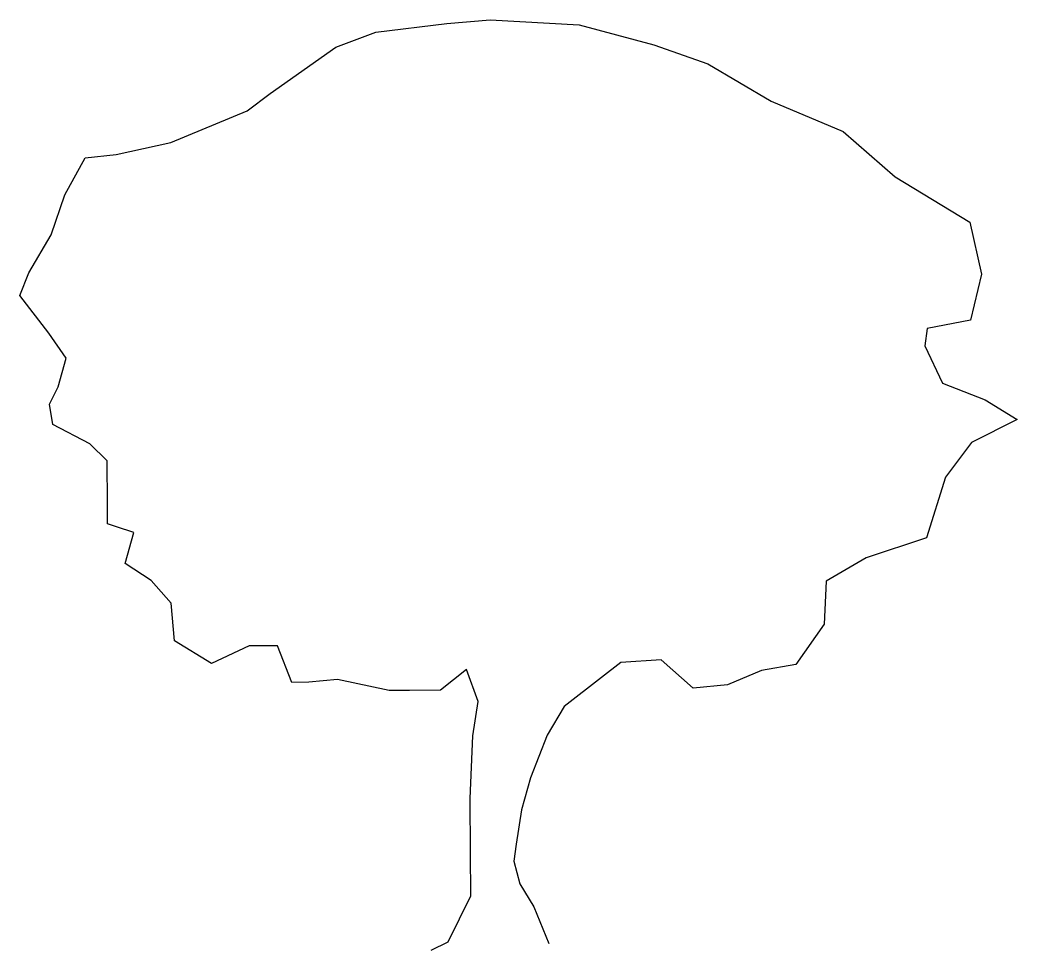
# Model space of a CAD drawing. Extents: x 420.5 to 454.7, y 272.3 to 304.3.
import ezdxf

# ---------------------------------------------------------------- set-up
doc = ezdxf.new("R2010")
doc.units = 0
doc.header["$LTSCALE"] = 12
doc.header["$MEASUREMENT"] = 0
doc.layers.get('0').update_dxf_attribs({"linetype": 'CONTINUOUS'})

# ---------------------------------------------------------------- blocks, each defined once
blk = doc.blocks.new('TREE19E')
for p, q in [((-0.02183, 0.15544), (-0.00962, 0.15694)), ((-0.00962, 0.15694), (-0.00219, 0.15756)), ((-0.00219, 0.15756), (0.01312, 0.15669)), ((0.01312, 0.15669), (0.02593, 0.15328)), ((-0.02868, 0.15286), (-0.02183, 0.15544)), ((-0.03999, 0.1449), (-0.02868, 0.15286)), ((0.02593, 0.15328), (0.03522, 0.14999)), ((0.03522, 0.14999), (0.04608, 0.14361)), ((-0.0439, 0.14193), (-0.03999, 0.1449)), ((0.04608, 0.14361), (0.05847, 0.13838)), ((-0.05706, 0.13649), (-0.0439, 0.14193)), ((0.05847, 0.13838), (0.06738, 0.13058)), ((-0.06645, 0.13445), (-0.05706, 0.13649)), ((-0.07524, 0.1275), (-0.07178, 0.13385)), ((-0.07178, 0.13385), (-0.06645, 0.13445)), ((0.06738, 0.13058), (0.08022, 0.12282)), ((-0.07757, 0.1206), (-0.07524, 0.1275)), ((0.08022, 0.12282), (0.08225, 0.11385)), ((-0.08145, 0.11411), (-0.07757, 0.1206)), ((-0.08296, 0.11017), (-0.08145, 0.11411)), ((0.08225, 0.11385), (0.08035, 0.10597)), ((-0.078, 0.10375), (-0.08296, 0.11017)), ((0.07292, 0.10451), (0.07252, 0.10156)), ((0.08035, 0.10597), (0.07292, 0.10451)), ((-0.07502, 0.09942), (-0.078, 0.10375)), ((0.07252, 0.10156), (0.07552, 0.09513)), ((-0.07638, 0.0945), (-0.07502, 0.09942)), ((-0.0779, 0.09154), (-0.07638, 0.0945)), ((0.07552, 0.09513), (0.08284, 0.09224)), ((-0.07732, 0.08803), (-0.0779, 0.09154)), ((0.08284, 0.09224), (0.08834, 0.08891)), ((-0.07097, 0.08471), (-0.07732, 0.08803)), ((0.08834, 0.08891), (0.08051, 0.08492)), ((-0.068, 0.08179), (-0.07097, 0.08471)), ((0.08051, 0.08492), (0.07607, 0.07899)), ((-0.06794, 0.07435), (-0.068, 0.08179)), ((0.07607, 0.07899), (0.07278, 0.06857)), ((-0.06792, 0.07098), (-0.06794, 0.07435)), ((-0.06637, 0.07043), (-0.06792, 0.07098)), ((-0.06341, 0.06947), (-0.06637, 0.07043)), ((-0.06491, 0.06412), (-0.06341, 0.06947)), ((0.07278, 0.06857), (0.06242, 0.06512)), ((0.06242, 0.06512), (0.05557, 0.06113)), ((-0.0604, 0.06121), (-0.06491, 0.06412)), ((-0.057, 0.0573), (-0.0604, 0.06121)), ((0.05557, 0.06113), (0.05521, 0.05369)), ((-0.05639, 0.05085), (-0.057, 0.0573)), ((0.05521, 0.05369), (0.05035, 0.04677)), ((-0.05004, 0.04697), (-0.05639, 0.05085)), ((-0.0436, 0.04997), (-0.05004, 0.04697)), ((-0.03869, 0.05001), (-0.0436, 0.04997)), ((-0.03625, 0.04371), (-0.03869, 0.05001)), ((0.0203, 0.0471), (0.01695, 0.04455)), ((0.02718, 0.04757), (0.0203, 0.0471)), ((0.03269, 0.0427), (0.02718, 0.04757)), ((0.05035, 0.04677), (0.04446, 0.04574)), ((-0.00623, 0.04591), (-0.01069, 0.04236)), ((-0.00422, 0.04045), (-0.00623, 0.04591)), ((0.01695, 0.04455), (0.01053, 0.03958)), ((0.04446, 0.04574), (0.03858, 0.04331)), ((-0.03331, 0.04373), (-0.03625, 0.04371)), ((-0.0284, 0.04419), (-0.03331, 0.04373)), ((-0.01954, 0.04229), (-0.0284, 0.04419)), ((0.03858, 0.04331), (0.03269, 0.0427)), ((-0.01603, 0.04232), (-0.01954, 0.04229)), ((-0.01069, 0.04236), (-0.01603, 0.04232)), ((-0.00515, 0.03455), (-0.00422, 0.04045)), ((0.01053, 0.03958), (0.00762, 0.03465)), ((-0.00563, 0.02373), (-0.00515, 0.03455)), ((0.00762, 0.03465), (0.00473, 0.02732)), ((0.00473, 0.02732), (0.00323, 0.02183)), ((-0.00556, 0.01447), (-0.00563, 0.02373)), ((0.00323, 0.02183), (0.00229, 0.01593)), ((0.00229, 0.01593), (0.00189, 0.01298)), ((-0.0055, 0.00703), (-0.00556, 0.01447)), ((0.00189, 0.01298), (0.00291, 0.00906)), ((0.00291, 0.00906), (0.00532, 0.00514)), ((-0.00937, -0.00087), (-0.0055, 0.00703)), ((0.00532, 0.00514), (0.0079, -0.00115)), ((-0.01231, -0.00229), (-0.00937, -0.00087))]:
    blk.add_line(p, q)

msp = doc.modelspace()

# ---------------------------------------------------------------- block references
at = {"xscale": 200, "yscale": 200, "zscale": 200}
msp.add_blockref('TREE19E', (437.059, 272.8), dxfattribs=at)

doc.saveas('drawing.dxf')
